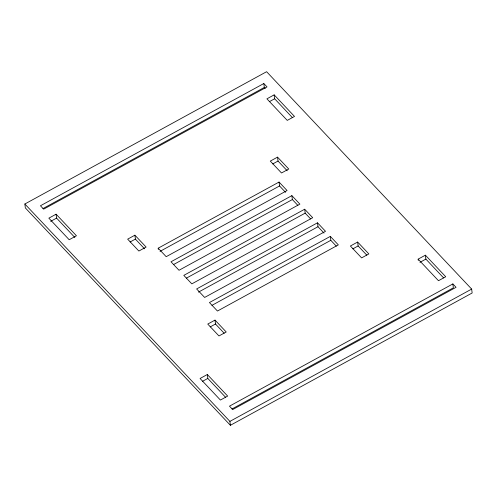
<?xml version="1.0" encoding="UTF-8"?>
<svg xmlns="http://www.w3.org/2000/svg" width="497" height="497" viewBox="0 0 497 497"><rect width="100%" height="100%" fill="white"/><g stroke="black" fill="none" stroke-linecap="round" stroke-linejoin="round"><path stroke-width="0.75" d="M24.85 204L266.609 71.705L471.659 289.08L472.15 293L230.391 425.295L25.341 207.92L24.85 204L229.906 421.381L230.391 425.295M263.826 83.521L40.443 205.764L43.649 209.162L267.032 86.919L263.826 83.521L264.317 87.441L265.23 88.41M42.978 208.566L264.317 87.441M56.093 214.195L48.843 218.164L69.189 239.734L76.439 235.764L56.093 214.195L56.583 218.115L74.842 237.473M274.158 94.865L266.908 98.835L287.254 120.398L294.504 116.435L274.158 94.865L274.648 98.779L292.385 117.584M50.651 221.364L56.583 218.115M269.374 101.668L274.648 98.779M134.904 235.187L127.654 239.156L138.868 251.041L146.124 247.071L134.904 235.187L135.395 239.1L144.571 248.829M277.543 157.127L270.293 161.096L281.507 172.987L288.757 169.017L277.543 157.127L278.034 161.047L287.21 170.769M130.121 241.989L135.395 239.1M272.76 163.929L278.034 161.047M158.183 248.196L279.059 182.051L287.067 190.537L166.191 256.688L158.183 248.196L158.344 249.506M160.028 251.37L279.544 185.965L279.059 182.051M291.876 195.632L170.993 261.782L179.007 270.275L299.884 204.124L291.876 195.632L292.36 199.552L297.871 205.391M173.521 264.584L292.36 199.552M304.692 209.218L183.809 275.369L191.823 283.862L312.7 217.711L304.692 209.218L305.177 213.138L310.687 218.978M186.338 278.171L305.177 213.138M317.508 222.805L196.626 288.956L204.64 297.448L325.516 231.298L317.508 222.805L317.993 226.725L324.001 233.093M198.471 292.13L317.993 226.725M330.325 236.392L209.442 302.543L217.456 311.035L338.333 244.884L330.325 236.392L330.809 240.312L336.32 246.145M211.97 305.344L330.809 240.312M215.008 320.099L207.752 324.069L218.966 335.953L226.222 331.984L215.008 320.099L215.493 324.013L224.159 333.201M357.641 242.039L350.391 246.009L361.605 257.9L368.855 253.93L357.641 242.039L358.132 245.959L366.798 255.147M210.219 326.902L215.493 324.013M352.858 248.848L358.132 245.959M207.324 374.514L200.067 378.484L220.413 400.054L227.669 396.084L207.324 374.514L207.808 378.434L225.545 397.233M418.132 259.148L425.389 255.178L445.734 276.748L438.478 280.718L418.132 259.148L418.3 260.453M202.534 381.317L207.808 378.434M419.94 262.348L425.873 259.099L425.389 255.178M452.866 283.917L229.477 406.161L232.683 409.559L456.066 287.316L452.866 283.917L453.351 287.838L232.012 408.963M229.906 421.381L471.659 289.08M425.873 259.099L443.61 277.904M279.544 185.965L285.551 192.333"/></g></svg>
